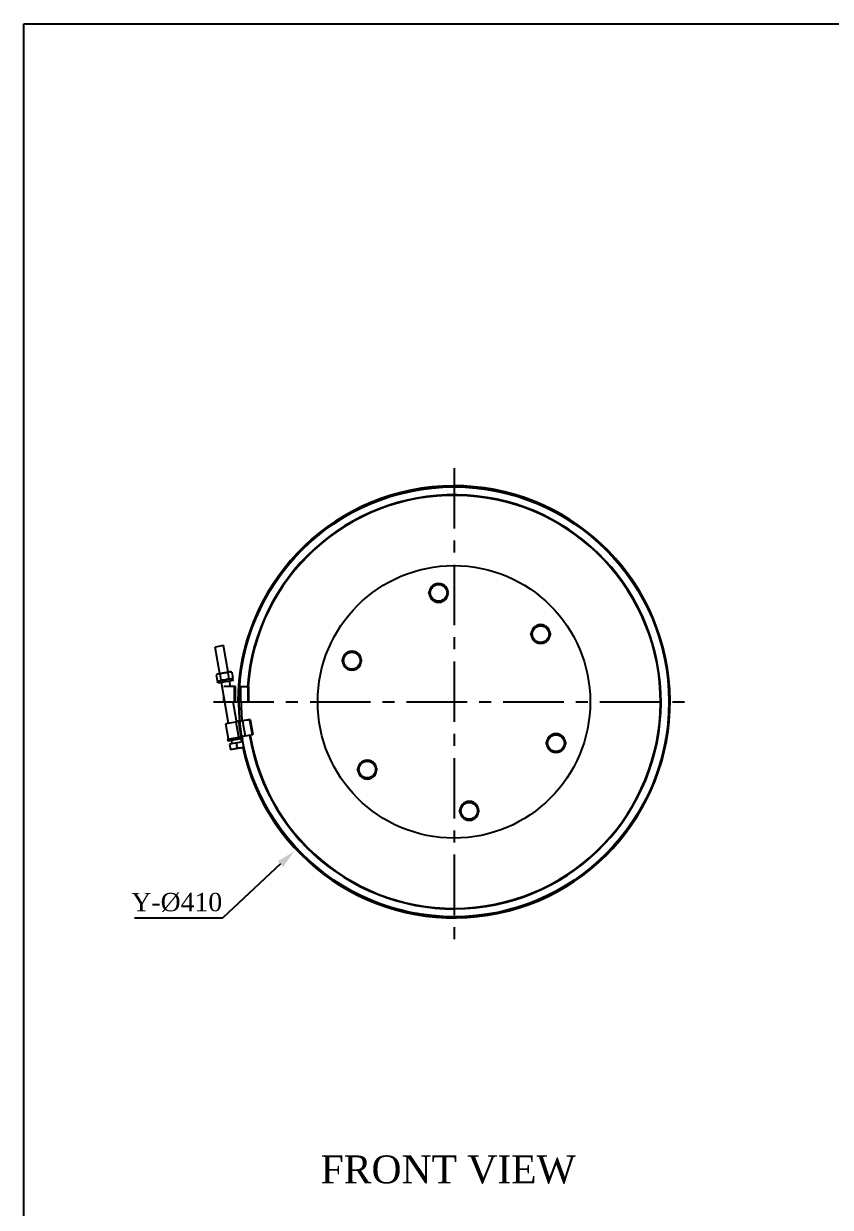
# Model space of a CAD drawing. Header units: millimetres. Extents: x 324 to 7054, y -67 to 2159.
# Drawn here: x 324 to 1094, y 1030 to 2159 of the extents above; entities that cross this region are included whole.
import ezdxf
from ezdxf.enums import TextEntityAlignment as Align

# ---------------------------------------------------------------- set-up
doc = ezdxf.new("R2010")
doc.units = ezdxf.units.MM
doc.header["$LTSCALE"] = 153.67
doc.header["$PDMODE"] = 3
doc.header["$PDSIZE"] = 8
doc.linetypes.add('CENTER', pattern=[0.6, 0.375, -0.075, 0.075, -0.075])
doc.layers.get('0').update_dxf_attribs({"linetype": 'CONTINUOUS'})
doc.layers.get('Defpoints').update_dxf_attribs({"linetype": 'CONTINUOUS'})
doc.layers.add('00_BUW_DATUM', color=7, linetype='CONTINUOUS')
doc.layers.add('02___PRT_ALL_AXES', color=7, linetype='CONTINUOUS')
doc.styles.get("Standard").update_dxf_attribs({"font": 'times.ttf'})
doc.dimstyles.new('DIMSTYLE_3', dxfattribs={"dimtxt": 17.5, "dimasz": 17.5, "dimexe": 1.5, "dimexo": 1, "dimtad": 1, "dimdsep": 46, "dimtxsty": 'Standard', "dimblk": '_FILLED', "dimblk1": '_FILLED', "dimblk2": '_FILLED', "dimcen": 0.09, "dimazin": 2, "dimtp": 0.01, "dimtm": 0.01, "dimtfac": 1, "dimtofl": 0, "dimtmove": 0, "dimatfit": 1, "dimldrblk": '_FILLED', "dimfxl": 1, "dimtolj": 1, "dimarcsym": 0})

# ---------------------------------------------------------------- blocks, each defined once
blk = doc.blocks.new('_FILLED')
at = {"color": 0, "linetype": 'ByBlock'}
blk.add_solid([(0, 0), (-1, 0.214), (-1, -0.214)], dxfattribs=at)
blk = doc.blocks.new('*D122')
at = {"color": 0, "linetype": 'Continuous'}
for p, q in [((734.4, 1512), (734.6, 1512)), ((734.5, 1511.9), (734.5, 1512.1))]:
    blk.add_line(p, q, dxfattribs=at)
at = {"color": 0, "linetype": 'Continuous', "lineweight": -2}
for p in [(569.1, 1357.3), (429.8, 1305.8)]:
    blk.add_line(p, (514, 1305.8), dxfattribs=at)
at = {"layer": 'Defpoints', "color": 0}
for p in [(887.2, 1654.7), (581.9, 1369.2)]:
    blk.add_point(p, dxfattribs=at)
at = {"color": 0, "linetype": 'ByBlock', "lineweight": -2, "xscale": 17.5, "yscale": 17.5, "zscale": 17.5, "rotation": 43.08201639144075}
blk.add_blockref('_FILLED', (581.9, 1369.2), dxfattribs=at)
at = {"color": 0, "insert": (513.4, 1329.7), "char_height": 17.5, "attachment_point": 3, "line_spacing_factor": 0.9}
blk.add_mtext('\\A1;Y-%%c410', dxfattribs=at)

msp = doc.modelspace()

# ---------------------------------------------------------------- linework, layer by layer
at = {"linetype": 'Continuous'}
for p, q in [((324, -67), (324, 2159)), ((324, 2159), (2794, 2159)), ((511.1027, 1538.81312), (506.61438, 1564.2658)), ((518.98114, 1540.20241), (514.49282, 1565.65509)), ((519.46778, 1491.3758), (512.59618, 1530.34379)), ((525.99605, 1526.51699), (515.01528, 1526.51699)), ((521.39442, 1526.51699), (520.47462, 1531.73307)), ((525.00437, 1511.97699), (525.00437, 1526.51699)), ((525.99605, 1511.97699), (525.99605, 1526.51699)), ((529.27107, 1526.51699), (538.51376, 1526.51699)), ((530.915, 1526.51699), (530.915, 1511.97699)), ((537.93904, 1526.51699), (537.93904, 1511.97699)), ((538.51376, 1526.51699), (538.51376, 1511.97699)), ((515.01528, 1511.97699), (515.01528, 1516.62537)), ((515.01528, 1511.97699), (526.57148, 1511.97699)), ((527.15744, 1493.83566), (523.9584, 1511.97699)), ((529.6523, 1511.97699), (538.51376, 1511.97699)), ((527.81969, 1492.84858), (517.00576, 1490.94165)), ((519.53079, 1476.62257), (517.00576, 1490.94165)), ((529.3681, 1478.35729), (526.84308, 1492.67636)), ((540.1472, 1495.02241), (531.04495, 1493.41732)), ((532.6639, 1493.7028), (535.18892, 1479.38373)), ((539.58122, 1494.9226), (542.10624, 1480.60353)), ((540.1472, 1495.02241), (542.67222, 1480.70333)), ((533.56997, 1479.09824), (542.67222, 1480.70333)), ((533.20155, 1473.95613), (520.39907, 1471.69855)), ((522.8611, 1472.13269), (522.30539, 1475.28407))]:
    msp.add_line(p, q, dxfattribs=at)
at = {"linetype": 'CENTER'}
for p, q in [((734.60376, 1735), (734.60376, 1282)), ((505, 1511.97699), (959, 1511.97699))]:
    msp.add_line(p, q, dxfattribs=at)
msp.add_circle((734.60376, 1511.97699), 205)
at = {"layer": '00_BUW_DATUM', "linetype": 'Continuous'}
for p, q in [((710.66298, 1615.95514), (715.28178, 1623.95514)), ((715.28178, 1607.95514), (710.66298, 1615.95514)), ((715.28178, 1623.95514), (724.51939, 1623.95514)), ((724.51939, 1623.95514), (729.13819, 1615.95514)), ((729.13819, 1615.95514), (724.51939, 1607.95514)), ((724.51939, 1607.95514), (715.28178, 1607.95514)), ((808.01729, 1576.62145), (812.63609, 1584.62145)), ((812.63609, 1584.62145), (821.87369, 1584.62145)), ((821.87369, 1584.62145), (826.49249, 1576.62145)), ((812.63609, 1568.62145), (808.01729, 1576.62145)), ((826.49249, 1576.62145), (821.87369, 1568.62145)), ((514.49282, 1565.65509), (506.61438, 1564.2658)), ((627.92185, 1551.31068), (632.54065, 1559.31068)), ((632.54065, 1559.31068), (641.77826, 1559.31068)), ((641.77826, 1559.31068), (646.39706, 1551.31068)), ((821.87369, 1568.62145), (812.63609, 1568.62145)), ((632.54065, 1543.31068), (627.92185, 1551.31068)), ((646.39706, 1551.31068), (641.77826, 1543.31068)), ((507.85235, 1537.71754), (507.75401, 1537.6331)), ((507.75401, 1537.6331), (508.73326, 1532.07989)), ((508.64068, 1538.37897), (507.85237, 1537.71747)), ((521.44316, 1540.63655), (508.64068, 1538.37897)), ((511.27269, 1538.25359), (512.25194, 1532.70038)), ((518.66142, 1539.55651), (519.64067, 1534.00331)), ((521.44316, 1540.63655), (522.4102, 1540.28459)), ((522.4102, 1540.28465), (522.53147, 1540.23895)), ((522.53147, 1540.23895), (523.51072, 1534.68574)), ((641.77826, 1543.31068), (632.54065, 1543.31068)), ((508.85453, 1532.03419), (508.73326, 1532.07989)), ((509.14936, 1529.73598), (508.83677, 1531.50863)), ((523.60885, 1534.11353), (508.83679, 1531.50863)), ((508.85465, 1532.03357), (509.82169, 1531.68161)), ((523.92144, 1532.34088), (509.14938, 1529.73598)), ((523.41236, 1534.60136), (522.62405, 1533.93987)), ((523.41238, 1534.6013), (523.51072, 1534.68574)), ((523.92144, 1532.34088), (523.60885, 1534.11353)), ((822.63046, 1472.6433), (827.24926, 1480.6433)), ((827.24926, 1480.6433), (836.48687, 1480.6433)), ((836.48687, 1480.6433), (841.10567, 1472.6433)), ((518.54598, 1476.44891), (533.31806, 1479.05382)), ((518.54598, 1476.44891), (518.85857, 1474.67626)), ((518.85857, 1474.67626), (533.63065, 1477.28117)), ((520.39907, 1471.69855), (521.31949, 1466.47907)), ((521.31949, 1466.47907), (534.12196, 1468.73666)), ((526.8003, 1472.82734), (527.61988, 1468.17961)), ((827.24926, 1464.6433), (822.63046, 1472.6433)), ((841.10567, 1472.6433), (836.48687, 1464.6433)), ((836.48687, 1464.6433), (827.24926, 1464.6433)), ((642.53503, 1447.33254), (647.15383, 1455.33254)), ((647.15383, 1439.33254), (642.53503, 1447.33254)), ((647.15383, 1455.33254), (656.39143, 1455.33254)), ((656.39143, 1455.33254), (661.01024, 1447.33254)), ((661.01024, 1447.33254), (656.39143, 1439.33254)), ((656.39143, 1439.33254), (647.15383, 1439.33254)), ((739.88933, 1407.99885), (744.50813, 1415.99885)), ((744.50813, 1415.99885), (753.74574, 1415.99885)), ((753.74574, 1415.99885), (758.36454, 1407.99885)), ((744.50813, 1399.99885), (739.88933, 1407.99885)), ((758.36454, 1407.99885), (753.74574, 1399.99885)), ((753.74574, 1399.99885), (744.50813, 1399.99885))]:
    msp.add_line(p, q, dxfattribs=at)
for centre in [(719.90059, 1615.95514), (817.25489, 1576.62145), (637.15946, 1551.31068), (831.86807, 1472.6433), (651.77263, 1447.33254), (749.12694, 1407.99885)]:
    msp.add_circle(centre, 8, dxfattribs=at)
for centre, start, end in [((719.90059, 1615.95514), 182.84711969, 237.21614668), ((719.90059, 1615.95514), 122.78250522, 177.15265198), ((719.90059, 1615.95514), 62.80973165, 117.1914287), ((719.90059, 1615.95514), 302.78250522, 357.15265198), ((719.90059, 1615.95514), 2.84711969, 57.21614668), ((719.90059, 1615.95514), 242.80973165, 297.1914287), ((817.25489, 1576.62145), 122.78378431, 177.15286818), ((817.25489, 1576.62145), 62.80863145, 117.19032757), ((817.25489, 1576.62145), 2.84733668, 57.21742511), ((817.25489, 1576.62145), 182.84733668, 237.21742511), ((817.25489, 1576.62145), 302.78378431, 357.15286818), ((637.15946, 1551.31068), 122.78412652, 177.15292886), ((637.15946, 1551.31068), 62.80833238, 117.19003411), ((637.15946, 1551.31068), 2.84739259, 57.21777129), ((817.25489, 1576.62145), 242.80863145, 297.19032757), ((637.15946, 1551.31068), 182.84739259, 237.21777129), ((637.15946, 1551.31068), 302.78412652, 357.15292886), ((637.15946, 1551.31068), 242.80833238, 297.19003411), ((831.86807, 1472.6433), 122.78519314, 177.15312582), ((831.86807, 1472.6433), 62.80738718, 117.18912261), ((831.86807, 1472.6433), 2.84756094, 57.21886172), ((831.86807, 1472.6433), 182.84756094, 237.21886172), ((831.86807, 1472.6433), 302.78519314, 357.15312582), ((831.86807, 1472.6433), 242.80738718, 297.18912261), ((651.77263, 1447.33254), 122.78553214, 177.15319094), ((651.77263, 1447.33254), 182.84761254, 237.21921197), ((651.77263, 1447.33254), 62.80708256, 117.18883392), ((651.77263, 1447.33254), 2.84761254, 57.21921197), ((651.77263, 1447.33254), 302.78553214, 357.15319094), ((651.77263, 1447.33254), 242.80708256, 297.18883392), ((749.12694, 1407.99885), 122.78606067, 177.15329492), ((749.12694, 1407.99885), 62.80660354, 117.1883848), ((749.12694, 1407.99885), 2.84769113, 57.21976163), ((749.12694, 1407.99885), 182.84769113, 237.21976163), ((749.12694, 1407.99885), 302.78606067, 357.15329492), ((749.12694, 1407.99885), 242.80660354, 297.1883848)]:
    msp.add_arc(centre, 9, start, end, dxfattribs=at)
for points, knots in [([(509.41253, 1538.51508), (509.13127, 1538.46548), (508.56702, 1538.25942), (508.08497, 1537.91266), (507.85237, 1537.71747)], [0, 0, 0, 0, 0.4846865956, 1, 1, 1, 1]), ([(511.27269, 1538.25359), (510.96818, 1538.3719), (510.50226, 1538.51362), (509.86912, 1538.56734), (509.5618, 1538.5414), (509.41253, 1538.51508)], [0, 0, 0, 0, 0.515941832, 0.760622927, 1, 1, 1, 1]), ([(514.86624, 1539.47679), (514.24173, 1539.36666), (513.00994, 1539.03691), (511.84237, 1538.53278), (511.27269, 1538.25359)], [0, 0, 0, 0, 0.4998916316, 1, 1, 1, 1]), ([(518.66142, 1539.55651), (518.03061, 1539.62401), (516.76102, 1539.69837), (515.49074, 1539.58691), (514.86624, 1539.47679)], [0, 0, 0, 0, 0.5001083803, 1, 1, 1, 1]), ([(520.49562, 1540.46947), (520.33156, 1540.44054), (520.00481, 1540.35483), (519.37075, 1540.07882), (518.93659, 1539.77832), (518.66142, 1539.55651)], [0, 0, 0, 0, 0.2416174122, 0.4874047215, 1, 1, 1, 1]), ([(522.53147, 1540.23895), (522.19703, 1540.35325), (521.68627, 1540.48714), (520.99605, 1540.52962), (520.65969, 1540.4984), (520.49562, 1540.46947)], [0, 0, 0, 0, 0.5125955084, 0.7583827775, 1, 1, 1, 1]), ([(510.59342, 1531.8184), (510.31216, 1531.7688), (509.71146, 1531.76944), (509.13986, 1531.9304), (508.85453, 1532.03425)], [0, 0, 0, 0, 0.4846866155, 1, 1, 1, 1]), ([(512.25194, 1532.70038), (512.00626, 1532.48505), (511.61692, 1532.19251), (511.04035, 1531.92547), (510.74269, 1531.84472), (510.59342, 1531.8184)], [0, 0, 0, 0, 0.5159420879, 0.7606231393, 1, 1, 1, 1]), ([(516.04713, 1532.78011), (515.42262, 1532.66998), (514.15234, 1532.55852), (512.88276, 1532.63289), (512.25194, 1532.70038)], [0, 0, 0, 0, 0.4998916339, 1, 1, 1, 1]), ([(519.64067, 1534.00331), (519.07099, 1533.72412), (517.90342, 1533.21999), (516.67163, 1532.89023), (516.04713, 1532.78011)], [0, 0, 0, 0, 0.5001083826, 1, 1, 1, 1]), ([(521.67651, 1533.77279), (521.51245, 1533.74386), (521.17609, 1533.71264), (520.48587, 1533.75512), (519.97511, 1533.889), (519.64067, 1534.00331)], [0, 0, 0, 0, 0.2416172349, 0.4874045056, 1, 1, 1, 1]), ([(523.51072, 1534.68574), (523.23555, 1534.46394), (522.80139, 1534.16343), (522.16733, 1533.88743), (521.84058, 1533.80172), (521.67651, 1533.77279)], [0, 0, 0, 0, 0.5125952925, 0.7583826002, 1, 1, 1, 1]), ([(524.52008, 1467.04347), (525.33267, 1467.18676), (526.39272, 1467.54822), (527.37557, 1468.04731), (527.61988, 1468.17961)], [0, 0, 0, 0, 0.7481078451, 1, 1, 1, 1]), ([(527.61988, 1468.17961), (527.89468, 1468.13886), (528.98896, 1468.00601), (530.10871, 1468.02897), (530.92132, 1468.17227)], [0, 0, 0, 0, 0.2518770387, 1, 1, 1, 1]), ([(530.92132, 1468.17227), (531.73391, 1468.31556), (532.79397, 1468.67701), (533.77682, 1469.1761), (534.02113, 1469.3084)], [0, 0, 0, 0, 0.7481079319, 1, 1, 1, 1]), ([(521.21865, 1467.05081), (521.49346, 1467.01006), (522.58773, 1466.87722), (523.70748, 1466.90018), (524.52008, 1467.04347)], [0, 0, 0, 0, 0.2518770503, 1, 1, 1, 1])]:
    msp.add_open_spline(points, degree=3, knots=knots, dxfattribs=at)
at = {"layer": '02___PRT_ALL_AXES', "linetype": 'Continuous'}
for p, q in [((526.57148, 1511.97699), (529.6523, 1511.97699)), ((526.30907, 1493.76144), (538.26341, 1494.80731))]:
    msp.add_line(p, q, dxfattribs=at)
msp.add_circle((734.51376, 1511.97699), 130, dxfattribs=at)
for radius, start, end in [(206.16949, 192.1647659, 180), (197.58474, 189.27092313, 175.77927314), (197, 189.26875313, 175.766815), (205.5, 180, 185), (203, 180, 185), (206.16949, 185, 189.30133236), (197.58474, 185, 185.04829241), (197, 185, 185.03358839), (206.16949, 189.80173809, 190.69134864)]:
    msp.add_arc((734.51376, 1511.97699), radius, start, end, dxfattribs=at)

# ---------------------------------------------------------------- texts
at = {"linetype": 'Continuous', "width": 1.007167}
msp.add_text('FRONT VIEW', height=26.666667, dxfattribs=at).set_placement((607.36099, 1052.59601), (850.78511, 1052.59601), align=Align.FIT)

# ---------------------------------------------------------------- dimensions: what is measured, and where the dimension line sits
at = {"linetype": 'Continuous'}
dim = msp.add_diameter_dim_2p(p1=(887.16249, 1654.73331), p2=(581.86503, 1369.22068), text='Y-%%c410', dimstyle='DIMSTYLE_3', override={"dimtih": 1, "dimtoh": 1, "dimpost": '<>', "dimtxsty": 'Standard'}, dxfattribs=at)
dim.commit()
dim.dimension.update_dxf_attribs({"geometry": '*D122', "text_midpoint": (471.6122, 1305.75365), "dimtype": 163})

doc.saveas('drawing.dxf')
